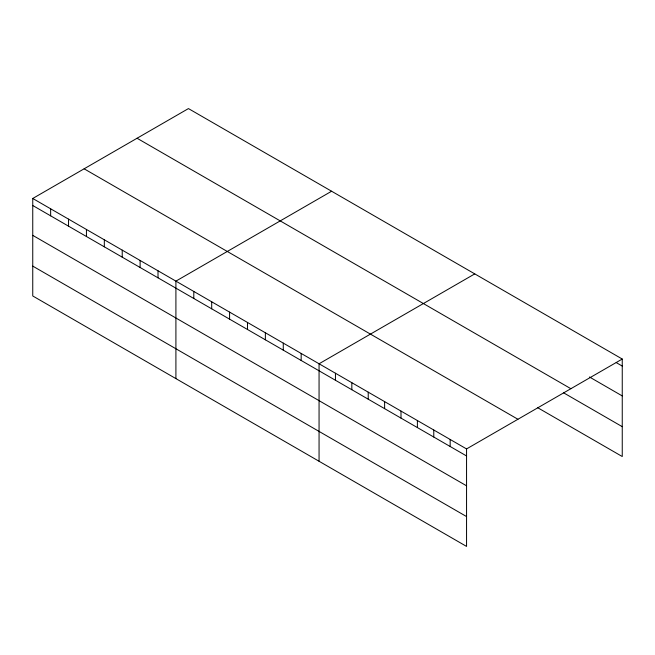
<?xml version="1.0" encoding="UTF-8"?>
<svg xmlns="http://www.w3.org/2000/svg" width="655" height="655" viewBox="0 0 655 655"><rect width="100%" height="100%" fill="white"/><g stroke="black" fill="none" stroke-linecap="round" stroke-linejoin="round"><path stroke-width="0.98" d="M32.75 198.473L466.557 448.929L466.557 546.417L32.75 295.962L32.75 198.473L188.444 108.583L622.25 359.038L622.25 456.527L537.722 407.721M331.602 191.235L175.908 281.126L175.908 378.606M474.76 273.888L319.059 363.779L319.059 461.259M466.557 448.929L622.25 359.038M616.216 362.583L622.25 366.071M589.475 376.993L622.25 395.923M137.067 138.246L570.873 388.702M563.595 392.812L622.25 426.675M84.127 168.81L517.933 419.266M32.75 205.506L466.557 455.962M32.75 235.358L466.557 485.813M32.75 266.11L466.557 516.566M450.165 439.472L450.165 446.497M433.774 430.008L433.774 437.041M417.391 420.543L417.391 427.576M400.999 411.086L400.999 418.111M384.616 401.621L384.616 408.654M368.225 392.165L368.225 399.19M351.833 382.7L351.833 389.733M335.45 373.235L335.45 380.268M301.169 353.446L301.169 360.471M283.271 343.114L283.271 350.147M265.373 332.781L265.373 339.814M247.484 322.448L247.484 329.481M229.586 312.124L229.586 319.149M211.696 301.791L211.696 308.816M193.798 291.459L193.798 298.492M158.011 270.793L158.011 277.826M140.113 260.461L140.113 267.494M122.223 250.136L122.223 257.161M104.325 239.804L104.325 246.829M86.435 229.471L86.435 236.504M68.538 219.138L68.538 226.172M50.648 208.806L50.648 215.839"/></g></svg>
